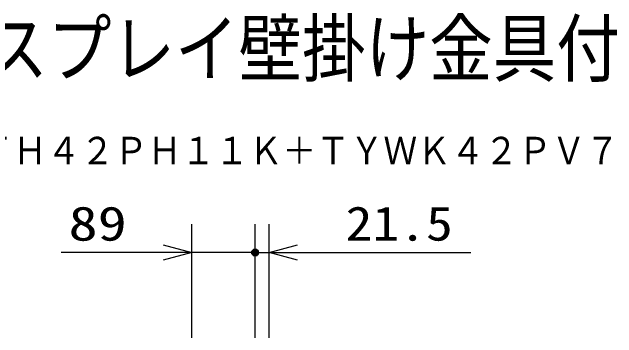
# Model space of a CAD drawing. Units: millimetres, scale not verified. Extents: x -63 to 63, y -57 to 57.
# Drawn here: x 19.98 to 62.44, y 34.52 to 57.39 of the extents above; entities that cross this region are included whole.
import ezdxf
from ezdxf.enums import TextEntityAlignment as Align

# ---------------------------------------------------------------- set-up
doc = ezdxf.new("R2010")
doc.units = ezdxf.units.MM
doc.header["$LTSCALE"] = 0.190236
for name, color, linetype in [('0-0_TOUROKU', 1, 'Continuous'), ('0-1_MOJI1', 2, 'Continuous'), ('0-3_SUNPO', 3, 'Continuous'), ('0-4_WAKU', 7, 'Continuous')]:
    doc.layers.add(name, color=color, linetype=linetype)
doc.styles.add('ＭＳ ゴシック', font='')
doc.styles.get('ＭＳ ゴシック').set_extended_font_data('MS Gothic')

# ---------------------------------------------------------------- blocks, each defined once
blk = doc.blocks.new('_OPEN30')
at = {"layer": '0-4_WAKU'}
blk.add_line((0, 0), (-1, 0), dxfattribs=at)
blk.add_lwpolyline([(-1, 0.26795), (0, 0), (-1, -0.26795)], dxfattribs=at)

msp = doc.modelspace()

# ---------------------------------------------------------------- linework, layer by layer
at = {"layer": '0-3_SUNPO'}
for p, q in [((32.5975, 34.5203), (32.5975, 42.5138)), ((37.0475, 34.5203), (37.0475, 42.5138)), ((37.0475, 34.5203), (37.0475, 42.5138)), ((38.0225, 34.5203), (38.0225, 42.5138)), ((30.5975, 40.5138), (23.4308, 40.5138)), ((37.0475, 40.5138), (32.5975, 40.5138)), ((35.0475, 40.5138), (33.0475, 40.5138)), ((36.8054, 40.4928), (37.2896, 40.4928)), ((36.8057, 40.5378), (37.2893, 40.5378)), ((36.8136, 40.4478), (37.2814, 40.4478)), ((36.8145, 40.5828), (37.2805, 40.5828)), ((36.8313, 40.4028), (37.2637, 40.4028)), ((36.8329, 40.6278), (37.2621, 40.6278)), ((36.8612, 40.3578), (37.2339, 40.3578)), ((36.8638, 40.6728), (37.2312, 40.6728)), ((36.9156, 40.7178), (37.1795, 40.7178)), ((37.0475, 40.5138), (38.0225, 40.5138)), ((39.0475, 40.5138), (41.0475, 40.5138)), ((40.0225, 40.5138), (52.1892, 40.5138)), ((36.9109, 40.3128), (37.1842, 40.3128))]:
    msp.add_line(p, q, dxfattribs=at)
msp.add_circle((37.0475, 40.5138), 0.243, dxfattribs=at)

# ---------------------------------------------------------------- block references
at = {"layer": '0-3_SUNPO', "xscale": 2, "yscale": 2}
msp.add_blockref('_OPEN30', (32.5975, 40.5138), dxfattribs=at)
at = {"layer": '0-3_SUNPO', "xscale": 2, "yscale": 2, "rotation": 180}
msp.add_blockref('_OPEN30', (38.0225, 40.5138), dxfattribs=at)

# ---------------------------------------------------------------- texts
at = {"layer": '0-0_TOUROKU', "style": 'ＭＳ ゴシック', "width": 0.9}
msp.add_text('ＴＨ４２ＰＨ１１Ｋ＋ＴＹＷＫ４２ＰＶ７', height=1.925, dxfattribs=at).set_placement((17.7, 46.13), align=Align.BOTTOM_LEFT)
at = {"layer": '0-1_MOJI1', "style": 'ＭＳ ゴシック', "width": 0.85}
msp.add_text('ハイビジョンプラズマディスプレイ壁掛け金具付', height=3.848, dxfattribs=at).set_placement((-35.5001, 51.7599), align=Align.BOTTOM_LEFT)
at = {"layer": '0-3_SUNPO', "style": 'ＭＳ ゴシック'}
for s, width, p in [('89', 1.25, (23.9472, 40.6233)), ('21.5', 1.15, (43.3985, 40.6233))]:
    msp.add_text(s, height=2.406, dxfattribs=dict(at, width=width)).set_placement(p, align=Align.BOTTOM_LEFT)

doc.saveas('drawing.dxf')
